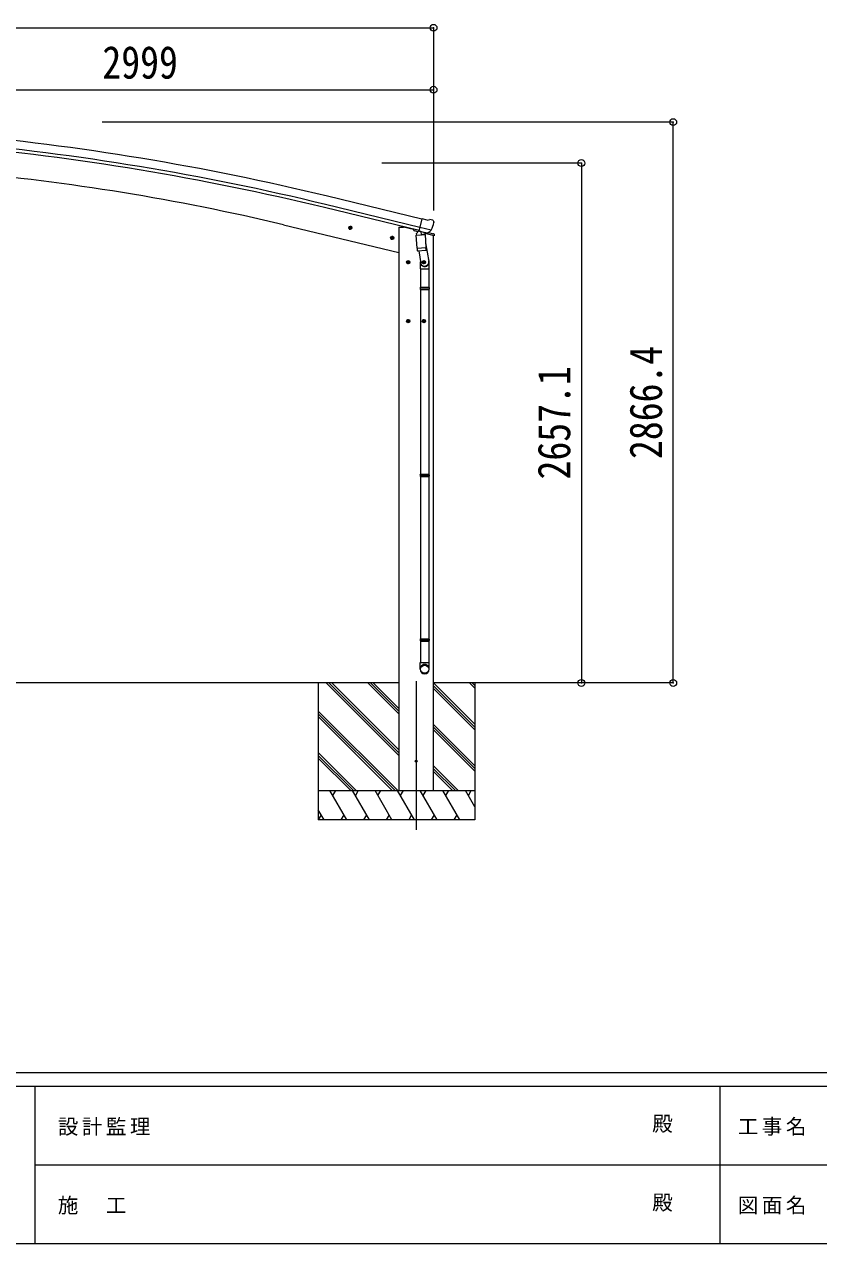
# Model space of a CAD drawing. Units: millimetres at full size. Extents: x -9783 to 33754, y -10064 to 6752.
# Drawn here: x -4022 to 36, y -6828 to -597 of the extents above; entities that cross this region are included whole.
import ezdxf
from ezdxf.enums import TextEntityAlignment as Align

# ---------------------------------------------------------------- set-up
doc = ezdxf.new("R2010")
doc.units = ezdxf.units.MM
doc.header["$LTSCALE"] = 35
doc.header["$PDMODE"] = 32
doc.header["$PDSIZE"] = 35
for name, color, linetype, lineweight in [('0-0_0', 7, 'Continuous', 9), ('0-1_本体', 4, 'Continuous', 9), ('0-2_部品', 7, 'Continuous', 9), ('0-8_PARTS2', 2, 'Continuous', 9), ('0-A_寸法', 6, 'Continuous', 9), ('F-0_240', 7, 'Continuous', 9)]:
    doc.layers.add(name, color=color, linetype=linetype, lineweight=lineweight)
doc.styles.add('ＭＳ ゴシック', font='')
doc.styles.get('ＭＳ ゴシック').set_extended_font_data('MS Gothic')

msp = doc.modelspace()

# ---------------------------------------------------------------- linework, layer by layer
at = {"layer": '0-0_0', "color": 6}
for p, q in [((-707.05, -3962.42), (-707.05, -1096.02)), ((-1176.06, -1305.32), (-1176.06, -3962.42))]:
    msp.add_line(p, q, dxfattribs=at)
at = {"layer": '0-0_0'}
for p, q in [((-2109.28, -3962.42), (-4938.7, -3962.42)), ((-2520.03, -3962.42), (-2520.03, -4662.42)), ((-2109.28, -4333.18), (-2480.05, -3962.42)), ((-2109.28, -4319.04), (-2465.9, -3962.42)), ((-2109.28, -4304.9), (-2451.76, -3962.42)), ((-2109.28, -4121.05), (-2267.91, -3962.42)), ((-2109.28, -4106.91), (-2253.77, -3962.42)), ((-2109.28, -4092.77), (-2239.63, -3962.42)), ((-1720.03, -4173.65), (-1931.28, -3962.4)), ((-1345.95, -3962.42), (-1931.28, -3962.42)), ((-1720.03, -4187.79), (-1931.28, -3976.54)), ((-1720.03, -3989.8), (-1747.41, -3962.42)), ((-1720.03, -3975.66), (-1733.27, -3962.42)), ((-1720.03, -3962.42), (-1720.03, -4662.42)), ((-1720.03, -4201.93), (-1931.28, -3990.68)), ((-2113.89, -4512.42), (-2520.03, -4106.28)), ((-2128.03, -4512.42), (-2520.03, -4120.42)), ((-2142.18, -4512.42), (-2520.03, -4134.57)), ((-1720.03, -4385.78), (-1931.28, -4174.53)), ((-1720.03, -4399.92), (-1931.28, -4188.67)), ((-1720.03, -4414.06), (-1931.28, -4202.82)), ((-2326.02, -4512.42), (-2520.03, -4318.41)), ((-2340.17, -4512.42), (-2520.03, -4332.55)), ((-2354.31, -4512.42), (-2520.03, -4346.7)), ((-1805.52, -4512.42), (-1931.28, -4386.66)), ((-1819.67, -4512.42), (-1931.28, -4400.8)), ((-1833.81, -4512.42), (-1931.28, -4414.95)), ((-2520.03, -4512.42), (-1720.03, -4512.42)), ((-2374.65, -4662.42), (-2461.25, -4512.42)), ((-2446.25, -4538.4), (-2431.25, -4512.42)), ((-2259.18, -4662.42), (-2345.78, -4512.42)), ((-2315.78, -4512.42), (-2330.78, -4538.4)), ((-2143.71, -4662.42), (-2230.31, -4512.42)), ((-2215.31, -4538.4), (-2200.31, -4512.42)), ((-2028.24, -4662.42), (-2114.84, -4512.42)), ((-2099.84, -4538.4), (-2084.84, -4512.42)), ((-1912.77, -4662.42), (-1999.37, -4512.42)), ((-1984.37, -4538.4), (-1969.37, -4512.42)), ((-1797.3, -4662.42), (-1883.9, -4512.42)), ((-1868.9, -4538.4), (-1853.9, -4512.42)), ((-1720.03, -4596.25), (-1768.43, -4512.42)), ((-1753.43, -4538.4), (-1738.43, -4512.42)), ((-2490.12, -4662.42), (-2520.03, -4610.61)), ((-2505.12, -4636.44), (-2520.12, -4662.42)), ((-1720.03, -4662.42), (-2520.03, -4662.42)), ((-2389.65, -4636.44), (-2404.65, -4662.42)), ((-2274.18, -4636.44), (-2289.18, -4662.42)), ((-2158.71, -4636.44), (-2173.71, -4662.42)), ((-2043.24, -4636.44), (-2058.24, -4662.42)), ((-1927.77, -4636.44), (-1942.77, -4662.42)), ((-1812.3, -4636.44), (-1827.3, -4662.42))]:
    msp.add_line(p, q, dxfattribs=at)
at = {"layer": '0-1_本体'}
for p, q in [((-1990.75, -1592.27), (-2473.63, -1474.79)), ((-2004.76, -1650.62), (-2487.84, -1533.32)), ((-2000.79, -1634.25), (-2483.87, -1516.95)), ((-2697.37, -1621.23), (-2109.28, -1762.42)), ((-2109.28, -1632.42), (-2085.28, -1632.42)), ((-2109.28, -1632.42), (-2109.28, -4512.42)), ((-2033.27, -1644.91), (-2085.28, -1632.42)), ((-1959.25, -1659.16), (-1959.25, -1659.71)), ((-1931.28, -4512.42), (-1931.28, -1675.86))]:
    msp.add_line(p, q, dxfattribs=at)
for centre, radius, start, end in [((-5566.33, -14211.82), 13106.9, 76.35206, 84.85206), ((-5566.33, -14211.82), 13046.9, 76.35206, 84.85206), ((-5566.33, -14211.82), 13063.74, 76.35206, 84.85206), ((-5331.96, -12615.04), 11305.08, 76.52357, 85.03409)]:
    msp.add_arc(centre, radius, start, end, dxfattribs=at)
at = {"layer": '0-2_部品'}
for p, q in [((-1964.35, -1596.54), (-1990.28, -1590.31)), ((-1964.35, -1596.54), (-1951.09, -1593.84)), ((-1936.61, -1597.03), (-1949.79, -1593.86)), ((-1933.51, -1599.28), (-1929.66, -1605.57)), ((-1929.29, -1607.85), (-1929.57, -1609)), ((-2346.78, -1638.66), (-2366.22, -1633.99)), ((-2363.8, -1634.57), (-2358.63, -1629.13)), ((-2361.67, -1641.77), (-2363.8, -1634.57)), ((-2358.83, -1646.05), (-2354.17, -1626.6)), ((-2358.63, -1629.13), (-2351.33, -1630.88)), ((-2351.33, -1630.88), (-2349.2, -1638.08)), ((-2149.86, -1685.93), (-2144.7, -1680.49)), ((-2144.9, -1697.41), (-2140.23, -1677.96)), ((-2144.7, -1680.49), (-2137.4, -1682.24)), ((-2137.4, -1682.24), (-2135.27, -1689.44)), ((-2033.27, -1643.7), (-2033.27, -1647.44)), ((-2010.31, -1656.89), (-2029.44, -1652.3)), ((-2020.42, -1673.71), (-1974.73, -1670.52)), ((-2015.75, -1740.55), (-2020.42, -1673.71)), ((-2006.01, -1651.94), (-2019.32, -1667.26)), ((-2019.32, -1667.26), (-2018.88, -1673.6)), ((-2005.06, -1651.88), (-2006.01, -1651.94)), ((-2001.98, -1654.35), (-2003.51, -1653.98)), ((-1965.27, -1663.16), (-2001.98, -1654.35)), ((-1943.35, -1648.16), (-2000.85, -1634.35)), ((-1996.03, -1656.17), (-1995.01, -1670.78)), ((-1967.82, -1665.17), (-1993.63, -1671.61)), ((-1976.51, -1667.34), (-1976.28, -1670.63)), ((-1974.73, -1670.52), (-1970.06, -1737.35)), ((-1928.72, -1676.48), (-1971.74, -1666.15)), ((-1962.91, -1663.64), (-1970.43, -1661.83)), ((-1967.11, -1663.39), (-1967.06, -1664.13)), ((-1963.75, -1663.53), (-1965.27, -1663.16)), ((-1960.2, -1663.07), (-1943.82, -1648.58)), ((-1957.18, -1660.39), (-1931.02, -1666.67)), ((-1928.72, -1669.59), (-1928.72, -1676.48)), ((-2132.84, -1690.02), (-2152.29, -1685.35)), ((-2147.73, -1693.13), (-2149.86, -1685.93)), ((-2015.75, -1740.55), (-1970.06, -1737.35)), ((-2015.74, -1740.55), (-2014.85, -1753.24)), ((-1971.79, -1712.59), (-1955.88, -1808.76)), ((-1969.2, -1749.82), (-1970.07, -1737.36)), ((-2066.78, -1808.91), (-2060.28, -1805.16)), ((-2060.28, -1822.66), (-2060.28, -1802.66)), ((-2060.28, -1805.16), (-2053.78, -1808.91)), ((-1971.04, -1751.96), (-2012.74, -1754.87)), ((-2007.31, -1754.49), (-1996.58, -1818.08)), ((-1986.78, -1808.91), (-1980.28, -1805.16)), ((-1980.28, -1822.66), (-1980.28, -1802.66)), ((-1980.28, -1805.16), (-1973.78, -1808.91)), ((-1969.6, -1751.18), (-1969.59, -1751.18)), ((-2070.28, -1812.66), (-2050.28, -1812.66)), ((-2053.78, -1816.41), (-2060.28, -1820.17)), ((-2053.78, -1808.91), (-2053.78, -1816.41)), ((-1999.73, -1811.26), (-1999.73, -1845.92)), ((-1999.73, -1845.92), (-1953.73, -1845.92)), ((-1997.73, -1845.92), (-1997.73, -1939.92)), ((-1990.28, -1812.66), (-1970.28, -1812.66)), ((-1973.78, -1816.41), (-1980.28, -1820.17)), ((-1973.78, -1808.91), (-1973.78, -1816.41)), ((-1955.73, -1845.92), (-1955.73, -1939.92)), ((-1953.73, -1845.92), (-1953.73, -1811.57)), ((-1999.73, -1941.92), (-1998.73, -1939.92)), ((-1999.73, -1941.92), (-1953.73, -1941.92)), ((-1999.73, -1941.92), (-1999.73, -1949.92)), ((-1999.73, -1949.92), (-1953.73, -1949.92)), ((-1999.73, -1949.92), (-1998.73, -1951.92)), ((-1998.73, -1939.92), (-1954.73, -1939.92)), ((-1998.73, -1951.92), (-1954.73, -1951.92)), ((-1997.73, -1951.92), (-1997.73, -2896.11)), ((-1955.73, -1951.92), (-1955.73, -2896.11)), ((-1953.73, -1941.92), (-1954.73, -1939.92)), ((-2070.28, -2112.66), (-2050.28, -2112.66)), ((-2066.78, -2108.91), (-2060.28, -2105.16)), ((-2060.28, -2122.66), (-2060.28, -2102.66)), ((-2060.28, -2105.16), (-2053.78, -2108.91)), ((-2053.78, -2116.41), (-2060.28, -2120.17)), ((-2053.78, -2108.91), (-2053.78, -2116.41)), ((-1990.28, -2112.66), (-1970.28, -2112.66)), ((-1986.78, -2108.91), (-1980.28, -2105.16)), ((-1980.28, -2122.66), (-1980.28, -2102.66)), ((-1980.28, -2105.16), (-1973.78, -2108.91)), ((-1973.78, -2116.41), (-1980.28, -2120.17)), ((-1973.78, -2108.91), (-1973.78, -2116.41)), ((-1999.73, -2898.11), (-1998.73, -2896.11)), ((-1999.73, -2898.11), (-1953.73, -2898.11)), ((-1999.73, -2898.11), (-1999.73, -2906.11)), ((-1999.73, -2906.11), (-1953.73, -2906.11)), ((-1999.73, -2906.11), (-1998.73, -2908.11)), ((-1998.73, -2896.11), (-1954.73, -2896.11)), ((-1998.73, -2908.11), (-1954.73, -2908.11)), ((-1997.73, -2908.11), (-1997.73, -3736.29)), ((-1955.73, -2908.11), (-1955.73, -3736.29)), ((-1953.73, -2898.11), (-1954.73, -2896.11)), ((-1999.73, -3738.29), (-1998.73, -3736.29)), ((-1999.73, -3738.29), (-1953.73, -3738.29)), ((-1999.73, -3738.29), (-1999.73, -3746.29)), ((-1998.73, -3736.29), (-1954.73, -3736.29)), ((-1953.73, -3738.29), (-1954.73, -3736.29)), ((-1999.73, -3746.29), (-1953.73, -3746.29)), ((-1999.73, -3746.29), (-1998.73, -3748.29)), ((-1998.73, -3748.29), (-1954.73, -3748.29)), ((-1997.73, -3748.29), (-1997.73, -3858.29)), ((-1955.73, -3748.29), (-1955.73, -3858.29)), ((-1999.73, -3892.44), (-1999.73, -3858.29)), ((-1999.73, -3858.29), (-1953.73, -3858.29)), ((-1953.73, -3892.44), (-1953.73, -3858.29))]:
    msp.add_line(p, q, dxfattribs=at)
for points in [[(-1995.71, -1655.76), (-2005.43, -1653.43), (-1990.28, -1590.31)], [(-2349.2, -1638.08), (-2354.37, -1643.52), (-2361.67, -1641.77)], [(-1995.71, -1655.76), (-1995.47, -1655.91), (-1970.71, -1661.86), (-1970.43, -1661.83)], [(-1943.08, -1647.58), (-1943.66, -1648.42), (-1943.82, -1648.58)], [(-2135.27, -1689.44), (-2140.43, -1694.88), (-2147.73, -1693.13)], [(-2060.28, -1820.17), (-2066.78, -1816.41), (-2066.78, -1808.91)], [(-1980.28, -1820.17), (-1986.78, -1816.41), (-1986.78, -1808.91)], [(-1953.73, -1941.92), (-1953.73, -1949.92), (-1954.73, -1951.92)], [(-2060.28, -2120.17), (-2066.78, -2116.41), (-2066.78, -2108.91)], [(-1980.28, -2120.17), (-1986.78, -2116.41), (-1986.78, -2108.91)], [(-1953.73, -2898.11), (-1953.73, -2906.11), (-1954.73, -2908.11)], [(-1953.73, -3738.29), (-1953.73, -3746.29), (-1954.73, -3748.29)]]:
    msp.add_lwpolyline(points, dxfattribs=at)
for centre, radius in [((-2356.5, -1636.32), 8.5), ((-2356.5, -1636.32), 7.7), ((-2356.5, -1636.32), 6.5), ((-2142.57, -1687.69), 8.5), ((-2142.57, -1687.69), 7.7), ((-2142.57, -1687.69), 6.5), ((-2060.28, -1812.66), 8.5), ((-2060.28, -1812.66), 7.7), ((-2060.28, -1812.66), 6.5), ((-1980.28, -1812.66), 8.5), ((-1980.28, -1812.66), 7.7), ((-1980.28, -1812.66), 6.5), ((-2060.28, -2112.66), 8.5), ((-2060.28, -2112.66), 7.7), ((-2060.28, -2112.66), 6.5), ((-1980.28, -2112.66), 8.5), ((-1980.28, -2112.66), 7.7), ((-1980.28, -2112.66), 6.5)]:
    msp.add_circle(centre, radius, dxfattribs=at)
at = {"layer": '0-2_部品', "color": 4}
msp.add_circle((-2020.28, -4362.42), 4.5, dxfattribs=at)
at = {"layer": '0-2_部品'}
for centre, radius, start, end in [((-1950.49, -1596.78), 3, 76.5, 101.5), ((-2126.37, -1561.75), 202.4, 334.90875, 346.5), ((-1937.78, -1601.89), 5, 31.5, 76.5), ((-2028.27, -1647.44), 5, 180, 256.5), ((-2003.39, -1653.5), 0.5, 221.23754, 256.5), ((-1996.63, -1656.26), 0.604, 7.79405, 79.40158), ((-1993.98, -1670.64), 1.03, 188.03431, 289.96103), ((-1968.06, -1664.2), 1, 284, 4), ((-1966.61, -1663.35), 0.5, 76.5, 184), ((-1963.63, -1663.04), 0.5, 256.5, 291.76246), ((-1931.72, -1669.59), 3, 0, 76.5), ((-2012.88, -1752.88), 2, 190.53157, 274), ((-1971.18, -1749.96), 2, 274, 322.59038), ((-1971.14, -1749.99), 1.95, 322.52234, 4.95983), ((-1983.73, -1811.57), 30, 0, 2.54858)]:
    msp.add_arc(centre, radius, start, end, dxfattribs=at)
for centre, major_axis, ratio, start_param, end_param in [((-1932.21, -1607.14), (1.57, -2.57), 0.99628, 0.7835347, 1.5707963), ((-1962.21, -1660.71), (0.73, -2.92), 0.997631, 5.8041905, 5.8929484), ((-1962.24, -1660.59), (-2.63, 3.16), 0.650902, 2.1145521, 2.1873627), ((-1962.19, -1660.81), (0.73, -2.92), 0.997631, 5.965759, 6.7621801), ((-1976.73, -1811.26), (-23, 0), 0.996195, 6.0000678, 10.0103449), ((-1976.73, -1811.26), (-21, 0), 0.996195, 0.3319459, 3.3482706), ((-1976.73, -3890.69), (23, 0), 0.996195, 6.2831853, 9.424778), ((-1976.73, -3892.44), (23, 0), 0.996195, 6.2831853, 9.424778), ((-1976.73, -3892.44), (0, -23.43), 0.981806, 4.712389, 7.8539816)]:
    msp.add_ellipse(centre, major_axis=major_axis, ratio=ratio, start_param=start_param, end_param=end_param, dxfattribs=at)
msp.add_ellipse((-1976.73, -3892.44), major_axis=(-21, 0), ratio=0.996195, dxfattribs=at)
at = {"layer": '0-8_PARTS2'}
msp.add_line((-2020.28, -3953.21), (-2020.28, -4712.42), dxfattribs=at)
at = {"layer": '0-A_寸法'}
for p, q in [((-7945.25, -614.06), (-1931.28, -614.06)), ((-1931.28, -614.06), (-1931.28, -930.68)), ((-4930.25, -930.68), (-1931.28, -930.68)), ((-1931.28, -930.68), (-1931.28, -1547.87)), ((-707.05, -1096.02), (-3624.46, -1096.02)), ((-1176.06, -1305.32), (-2196.42, -1305.32)), ((-1176.06, -3962.42), (-1504.89, -3962.42)), ((-707.05, -3962.42), (-1176.06, -3962.42))]:
    msp.add_line(p, q, dxfattribs=at)
for p in [(-1931.28, -614.06), (-1931.28, -930.68), (-707.05, -1096.02), (-1176.06, -1305.32), (-1176.06, -3962.42), (-707.05, -3962.42)]:
    msp.add_point(p, dxfattribs=at)
at = {"layer": 'F-0_240', "color": 5}
for p, q in [((-9783.03, -5953.1), (9396.97, -5953.1)), ((-9783.03, -6023.1), (6285.75, -6023.1)), ((-3969.25, -6023.1), (-3969.25, -6828.1)), ((-469.25, -6023.1), (-469.25, -6828.1)), ((-3969.25, -6425.6), (3205.75, -6425.6)), ((-9783.03, -6828.1), (9396.97, -6828.1))]:
    msp.add_line(p, q, dxfattribs=at)

# ---------------------------------------------------------------- texts
at = {"layer": '0-A_寸法', "color": 7, "style": 'ＭＳ ゴシック', "width": 0.85}
msp.add_text('2999', height=166.8, dxfattribs=at).set_placement((-3623.27, -923.68), align=Align.BOTTOM_LEFT)
for s, p in [('2866.4', (-714.05, -2817.97)), ('2657.1', (-1183.06, -2922.62))]:
    msp.add_text(s, height=166.8, rotation=90, dxfattribs=at).set_placement(p, align=Align.BOTTOM_LEFT)
at = {"layer": 'F-0_240', "style": 'ＭＳ ゴシック'}
for p in [(-814.24, -6276.85), (-814.24, -6679.35)]:
    msp.add_text('殿', height=76.98, dxfattribs=at).set_placement(p, align=Align.BOTTOM_LEFT)
at = {"layer": 'F-0_240', "char_height": 76.98, "attachment_point": 7, "style": 'ＭＳ ゴシック'}
for s, insert in [('\\T1.17;設計監理', (-3851.04, -6276.85)), ('\\T1.17;工事名', (-376.96, -6276.85)), ('\\T1.17;施\u3000工', (-3851.04, -6679.35)), ('\\T1.17;図面名', (-376.96, -6679.35))]:
    msp.add_mtext(s, dxfattribs=dict(at, insert=insert))

doc.saveas('drawing.dxf')
